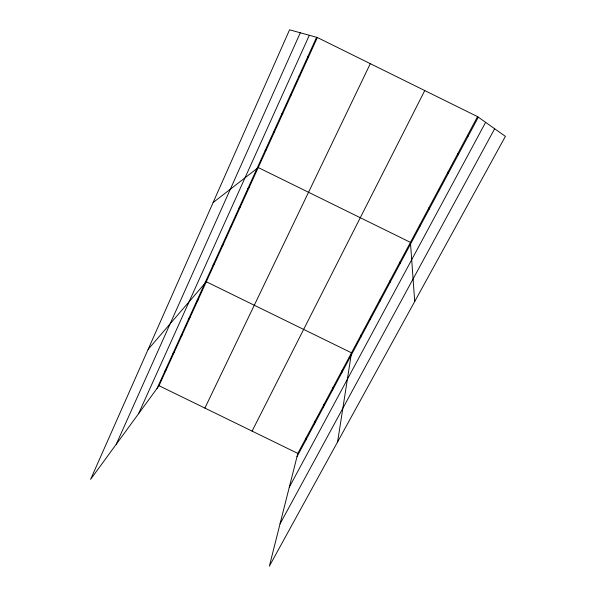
<?xml version="1.0" encoding="UTF-8"?>
<svg xmlns="http://www.w3.org/2000/svg" width="596" height="596" viewBox="0 0 596 596"><rect width="100%" height="100%" fill="white"/><g stroke="black" fill="none" stroke-linecap="round" stroke-linejoin="round"><path stroke-width="0.89" d="M390.097 282.348L390.164 280.381M380.114 301.047L380.263 298.924M370.287 319.441L370.526 317.176M360.625 337.545L360.938 335.146M337.597 441.919L351.498 352.832L206.305 281.752L148.113 349.42M341.739 372.91L342.208 370.243M332.516 390.179L333.06 387.393M323.434 407.187L324.053 404.274M314.494 423.935L315.18 420.903M305.681 440.422L306.441 437.285M477.538 116.63L297.829 453.422L269.347 566.2L505.393 136.372L477.538 116.63L317.363 37.518L289.567 29.8L90.607 479.348L159.028 385.716L317.363 37.518M116.257 444.243L300.287 32.78M138.555 413.728L309.317 35.283M157.053 388.413L316.595 37.31M204.89 408.089L370.302 63.668M252.086 431.109L424.762 90.562M297.009 456.67L478.305 117.174M289.306 487.178L485.613 122.351M280.023 523.929L494.65 128.758M164.69 371.621L166.612 369.043M172.438 354.568L174.308 352.109M180.305 337.254L182.123 334.922M188.291 319.672L190.064 317.474M196.404 301.814L198.118 299.751M213.025 265.242L214.62 263.462M221.533 246.52L223.068 244.889M230.175 227.501L231.65 226.018M238.959 208.16L240.367 206.849M247.891 188.507L249.225 187.36M213.107 202.558L258.232 167.55L410.443 242.371L414.712 301.494M265.108 150.617L266.315 149.79M273.378 132.431L274.51 131.768M281.759 113.978L282.824 113.471M290.274 95.241L291.265 94.913M298.916 76.221L299.833 76.072M307.692 56.918L308.534 56.94M159.028 385.716L297.829 453.422M467.517 135.404L468.188 136.126M457.653 153.902L458.22 154.789M447.931 172.125L448.401 173.175M438.351 190.072L438.731 191.286M428.911 207.766L429.202 209.129M419.606 225.191L419.815 226.711M400.221 261.532L400.244 263.35"/></g></svg>
